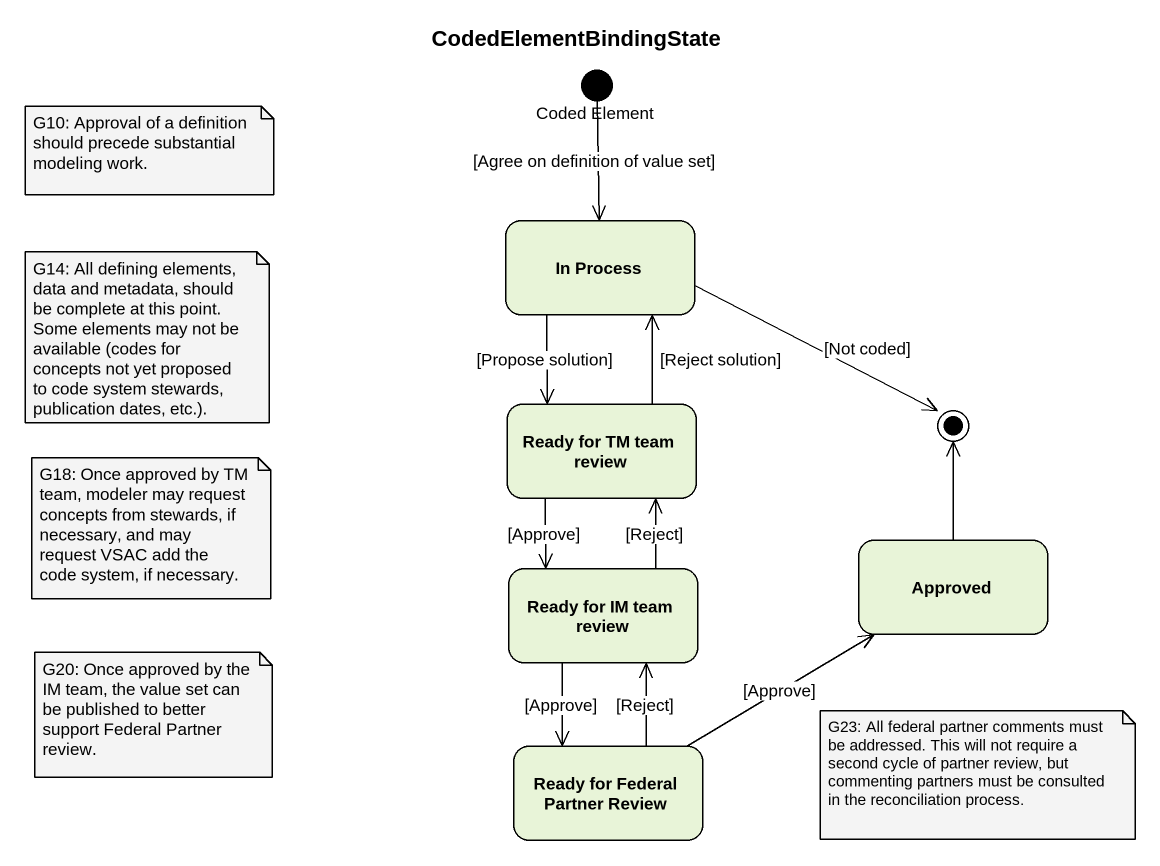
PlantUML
@startuml
title CodedElementBindingState
hide empty description
state "Coded Element" as Coded_Element <<start>>
state "In Process" as In_Process
state "Ready for TM team review" as Ready_for_TM_team_review
state "Ready for IM team review" as Ready_for_IM_team_review
state Approved
state "Ready for Federal Partner Review" as Ready_for_Federal_Partner
Coded_Element --> In_Process : [Agree on definition of value set]
In_Process --> Ready_for_TM_team_review : [Propose solution]
Ready_for_TM_team_review -up-> In_Process : [Reject solution]
Ready_for_TM_team_review --> Ready_for_IM_team_review : [Approve]
Ready_for_IM_team_review -up-> Ready_for_TM_team_review : [Reject]
Ready_for_IM_team_review --> Ready_for_Federal_Partner : [Approve]
Ready_for_Federal_Partner -up-> Ready_for_IM_team_review : [Reject]
Ready_for_Federal_Partner -right-> Approved : [Approve]
In_Process -right-> [*] : [Not coded]
Approved -up-> [*]
note as N1
  G10: Approval of a definition should precede substantial modeling work.
end note
note as N2
  G14: All defining elements, data and metadata, should be complete at this point. Some elements may not be available (codes for concepts not yet proposed to code system stewards, publication dates, etc.).
end note
note as N3
  G18: Once approved by TM team, modeler may request concepts from stewards, if necessary, and may request VSAC add the code system, if necessary.
end note
note as N4
  G20: Once approved by the IM team, the value set can be published to better support Federal Partner review.
end note
note as N5
  G23: All federal partner comments must be addressed. This will not require a second cycle of partner review, but commenting partners must be consulted in the reconciliation process.
end note
@enduml
